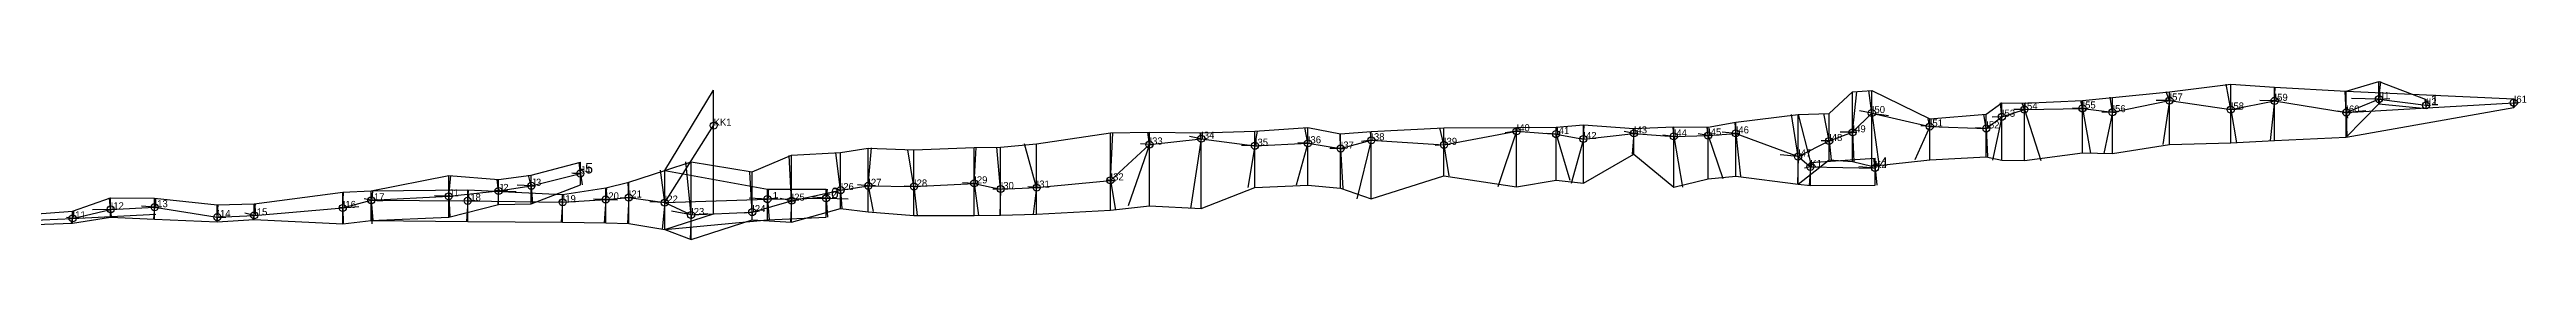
# Model space of a CAD drawing. Extents: x 0 to 280, y -15 to 24.
# Drawn here: x 139.7 to 279.5, y -8.5 to 0.5 of the extents above; entities that cross this region are included whole.
import ezdxf

# ---------------------------------------------------------------- set-up
doc = ezdxf.new("R2010")
doc.units = 0
for name, color, linetype in [('CHEMINEMENTS', 1, 'CONTINUOUS'), ('CONTOURS_HAUTEURS', 3, 'CONTINUOUS'), ('HAUTEURS', 4, 'CONTINUOUS'), ('POINTS', 6, 'CONTINUOUS'), ('PROFONDEURS', 2, 'CONTINUOUS'), ('RADIALES', 9, 'CONTINUOUS'), ('STATIONS', 7, 'CONTINUOUS')]:
    doc.layers.add(name, color=color, linetype=linetype)

msp = doc.modelspace()

# ---------------------------------------------------------------- linework, layer by layer
at = {"layer": 'CHEMINEMENTS'}
for p, q in [((241.48, -2.41), (242.57, -1.32)), ((242.57, -1.32), (245.84, -2.08)), ((249.91, -1.53), (251.18, -1.12)), ((251.18, -1.12), (254.46, -1.06)), ((254.46, -1.06), (256.15, -1.27)), ((256.15, -1.27), (259.37, -0.61)), ((259.37, -0.61), (262.83, -1.12)), ((262.83, -1.12), (265.3, -0.63)), ((265.3, -0.63), (269.35, -1.29)), ((269.35, -1.29), (271.19, -0.53)), ((269.35, -1.29), (278.8, -0.74)), ((271.19, -0.53), (273.85, -0.88)), ((174.44, -6.39), (177.2, -2.03)), ((201.8, -3.1), (204.72, -2.77)), ((204.72, -2.77), (207.75, -3.17)), ((218.42, -3.12), (222.52, -2.35)), ((222.52, -2.35), (224.75, -2.51)), ((224.75, -2.51), (226.29, -2.79)), ((226.29, -2.79), (229.14, -2.47)), ((229.14, -2.47), (231.39, -2.64)), ((231.39, -2.64), (233.33, -2.59)), ((233.33, -2.59), (234.89, -2.47)), ((234.89, -2.47), (238.41, -3.78)), ((240.16, -2.9), (241.48, -2.41)), ((245.84, -2.08), (249.03, -2.19)), ((249.03, -2.19), (249.91, -1.53)), ((199.6, -5.13), (201.8, -3.1)), ((207.75, -3.17), (210.74, -3.03)), ((210.74, -3.03), (212.59, -3.33)), ((212.59, -3.33), (214.32, -2.86)), ((214.32, -2.86), (218.42, -3.12)), ((238.41, -3.78), (240.16, -2.9)), ((238.41, -3.78), (239.1, -4.37)), ((165.06, -5.73), (166.91, -5.44)), ((166.91, -5.44), (169.68, -4.74)), ((184.37, -5.68), (185.93, -5.44)), ((185.93, -5.44), (188.51, -5.48)), ((188.51, -5.48), (191.91, -5.3)), ((191.91, -5.3), (193.4, -5.62)), ((193.4, -5.62), (195.43, -5.54)), ((195.43, -5.54), (199.6, -5.13)), ((239.1, -4.37), (242.75, -4.43)), ((141.02, -7.28), (143.17, -6.77)), ((143.17, -6.77), (145.65, -6.65)), ((145.65, -6.65), (149.19, -7.21)), ((151.27, -7.11), (156.27, -6.69)), ((156.27, -6.69), (157.88, -6.26)), ((157.88, -6.26), (162.25, -6.03)), ((157.88, -6.26), (163.32, -6.29)), ((162.25, -6.03), (165.06, -5.73)), ((163.32, -6.29), (168.68, -6.37)), ((168.68, -6.37), (171.11, -6.21)), ((171.11, -6.21), (172.41, -6.1)), ((172.41, -6.1), (174.44, -6.39)), ((174.44, -6.39), (180.24, -6.19)), ((174.44, -6.39), (175.93, -7.09)), ((175.93, -7.09), (179.38, -6.93)), ((179.38, -6.93), (181.6, -6.28)), ((180.24, -6.19), (183.55, -6.14)), ((181.6, -6.28), (184.37, -5.68)), ((136.31, -7.5), (141.02, -7.28)), ((149.19, -7.21), (151.27, -7.11))]:
    msp.add_line(p, q, dxfattribs=at)
at = {"layer": 'CONTOURS_HAUTEURS'}
for p, q in [((259.37, -0.11), (262.83, 0.32)), ((262.83, 0.32), (265.3, 0.14)), ((265.3, 0.14), (269.35, -0.08)), ((269.35, -0.08), (271.19, 0.47)), ((271.19, 0.47), (273.85, -0.56)), ((174.44, -4.57), (177.2, -0.03)), ((177.2, -7.03), (177.2, -0.03)), ((238.41, -1.4), (240.16, -1.35)), ((240.16, -1.35), (241.48, -0.11)), ((241.48, -0.11), (242.57, -0.04)), ((242.57, -0.04), (245.84, -1.64)), ((245.84, -1.64), (249.03, -1.38)), ((249.03, -1.38), (249.91, -0.74)), ((249.91, -0.74), (251.18, -0.76)), ((251.18, -0.76), (254.46, -0.61)), ((254.46, -0.61), (256.15, -0.43)), ((256.15, -0.43), (259.37, -0.11)), ((269.35, -0.08), (278.8, -0.52)), ((269.35, -2.68), (271.19, -0.8)), ((269.35, -2.68), (278.8, -1.01)), ((271.19, -0.8), (273.85, -1.07)), ((273.85, -1.07), (273.85, -0.56)), ((278.8, -1.01), (278.8, -0.52)), ((195.43, -3.06), (199.6, -2.44)), ((199.6, -2.44), (201.8, -2.41)), ((201.8, -2.41), (204.72, -2.43)), ((204.72, -2.43), (207.75, -2.34)), ((207.75, -2.34), (210.74, -2.13)), ((210.74, -2.13), (212.59, -2.5)), ((212.59, -2.5), (214.32, -2.37)), ((214.32, -2.37), (218.42, -2.15)), ((218.42, -2.15), (222.52, -2.13)), ((222.52, -2.13), (224.75, -2.12)), ((224.75, -2.12), (226.29, -1.99)), ((226.29, -1.99), (229.14, -2.19)), ((229.14, -2.19), (231.39, -2.1)), ((231.39, -2.1), (233.33, -2.11)), ((233.33, -2.11), (234.89, -1.83)), ((234.89, -1.83), (238.41, -1.4)), ((238.41, -1.4), (239.1, -4.11)), ((265.3, -2.88), (269.35, -2.68)), ((166.91, -4.83), (169.68, -4.1)), ((169.68, -5.38), (169.68, -4.1)), ((174.44, -4.57), (175.93, -4.08)), ((175.93, -4.08), (179.38, -4.65)), ((179.38, -4.65), (181.6, -3.71)), ((181.6, -3.71), (184.37, -3.55)), ((184.37, -3.55), (185.93, -3.3)), ((185.93, -3.3), (188.51, -3.41)), ((188.51, -3.41), (191.91, -3.27)), ((191.91, -3.27), (193.4, -3.25)), ((193.4, -3.25), (195.43, -3.06)), ((226.29, -5.29), (229.14, -3.65)), ((229.14, -3.65), (231.39, -5.52)), ((238.41, -5.34), (240.16, -3.96)), ((239.1, -4.11), (242.75, -3.88)), ((240.16, -3.96), (241.48, -4.06)), ((241.48, -4.06), (242.57, -4.33)), ((242.57, -4.33), (245.84, -3.97)), ((242.75, -5.4), (242.75, -3.88)), ((245.84, -3.97), (249.03, -3.79)), ((249.03, -3.79), (249.91, -3.99)), ((249.91, -3.99), (251.18, -4)), ((251.18, -4), (254.46, -3.58)), ((254.46, -3.58), (256.15, -3.6)), ((256.15, -3.6), (259.37, -3.1)), ((259.37, -3.1), (262.83, -3)), ((262.83, -3), (265.3, -2.88)), ((157.88, -5.72), (162.25, -4.86)), ((162.25, -4.86), (165.06, -5.09)), ((165.06, -5.09), (166.91, -4.83)), ((166.91, -6.45), (169.68, -5.38)), ((168.68, -5.93), (171.11, -5.55)), ((171.11, -5.55), (172.41, -5.24)), ((172.41, -5.24), (174.44, -4.57)), ((174.44, -4.57), (180.24, -5.63)), ((204.72, -6.73), (207.75, -5.53)), ((207.75, -5.53), (210.74, -5.4)), ((210.74, -5.4), (212.59, -5.58)), ((212.59, -5.58), (214.32, -6.18)), ((214.32, -6.18), (218.42, -4.87)), ((218.42, -4.87), (222.52, -5.5)), ((222.52, -5.5), (224.75, -5.12)), ((224.75, -5.12), (226.29, -5.29)), ((231.39, -5.52), (233.33, -5.04)), ((233.33, -5.04), (234.89, -4.9)), ((234.89, -4.9), (238.41, -5.34)), ((238.41, -5.34), (239.1, -5.42)), ((239.1, -5.42), (242.75, -5.4)), ((136.31, -7.23), (141.02, -6.88)), ((141.02, -6.88), (143.17, -6.11)), ((143.17, -6.11), (145.65, -6.14)), ((145.65, -6.14), (149.19, -6.51)), ((149.19, -6.51), (151.27, -6.46)), ((151.27, -6.46), (156.27, -5.8)), ((156.27, -5.8), (157.88, -5.72)), ((157.88, -5.72), (163.32, -5.66)), ((162.25, -7.22), (165.06, -6.5)), ((163.32, -5.66), (168.68, -5.93)), ((165.06, -6.5), (166.91, -6.45)), ((180.24, -5.63), (183.55, -5.63)), ((181.6, -7.5), (184.37, -6.72)), ((183.55, -7.21), (183.55, -5.63)), ((184.37, -6.72), (185.93, -6.91)), ((185.93, -6.91), (188.51, -7.12)), ((195.43, -7.05), (199.6, -6.82)), ((199.6, -6.82), (201.8, -6.58)), ((201.8, -6.58), (204.72, -6.73)), ((136.31, -7.73), (141.02, -7.55)), ((141.02, -7.55), (143.17, -7.22)), ((143.17, -7.22), (145.65, -7.32)), ((145.65, -7.32), (149.19, -7.47)), ((149.19, -7.47), (151.27, -7.34)), ((151.27, -7.34), (156.27, -7.6)), ((156.27, -7.6), (157.88, -7.41)), ((157.88, -7.41), (162.25, -7.22)), ((157.88, -7.41), (163.32, -7.45)), ((163.32, -7.45), (168.68, -7.49)), ((168.68, -7.49), (171.11, -7.53)), ((171.11, -7.53), (172.41, -7.57)), ((172.41, -7.57), (174.44, -7.92)), ((174.44, -7.92), (177.2, -7.03)), ((174.44, -7.92), (180.24, -7.37)), ((174.44, -7.92), (175.93, -8.48)), ((175.93, -8.48), (179.38, -7.36)), ((179.38, -7.36), (181.6, -7.5)), ((180.24, -7.37), (183.55, -7.21)), ((188.51, -7.12), (191.91, -7.12)), ((191.91, -7.12), (193.4, -7.1)), ((193.4, -7.1), (195.43, -7.05))]:
    msp.add_line(p, q, dxfattribs=at)
at = {"layer": 'HAUTEURS'}
for p, q in [((262.83, -3), (262.83, 0.32)), ((265.3, -2.88), (265.3, 0.14)), ((271.19, -0.8), (271.19, 0.47)), ((177.2, -7.03), (177.2, -0.03)), ((240.16, -3.96), (240.16, -1.35)), ((241.48, -4.06), (241.48, -0.11)), ((242.57, -4.33), (242.57, -0.04)), ((249.03, -3.79), (249.03, -1.38)), ((249.91, -3.99), (249.91, -0.74)), ((251.18, -4), (251.18, -0.76)), ((254.46, -3.58), (254.46, -0.61)), ((256.15, -3.6), (256.15, -0.43)), ((259.37, -3.1), (259.37, -0.11)), ((269.35, -2.68), (269.35, -0.08)), ((273.85, -1.07), (273.85, -0.56)), ((278.8, -1.01), (278.8, -0.52)), ((199.6, -6.82), (199.6, -2.44)), ((201.8, -6.58), (201.8, -2.41)), ((204.72, -6.73), (204.72, -2.43)), ((207.75, -5.53), (207.75, -2.34)), ((210.74, -5.4), (210.74, -2.13)), ((212.59, -5.58), (212.59, -2.5)), ((214.32, -6.18), (214.32, -2.37)), ((218.42, -4.87), (218.42, -2.15)), ((222.52, -5.5), (222.52, -2.13)), ((224.75, -5.12), (224.75, -2.12)), ((226.29, -5.29), (226.29, -1.99)), ((229.14, -3.65), (229.14, -2.19)), ((231.39, -5.52), (231.39, -2.1)), ((233.33, -5.04), (233.33, -2.11)), ((234.89, -4.9), (234.89, -1.83)), ((238.41, -5.34), (238.41, -1.4)), ((245.84, -3.97), (245.84, -1.64)), ((169.68, -5.38), (169.68, -4.1)), ((175.93, -8.48), (175.93, -4.08)), ((181.6, -7.5), (181.6, -3.71)), ((184.37, -6.72), (184.37, -3.55)), ((185.93, -6.91), (185.93, -3.3)), ((188.51, -7.12), (188.51, -3.41)), ((191.91, -7.12), (191.91, -3.27)), ((193.4, -7.1), (193.4, -3.25)), ((195.43, -7.05), (195.43, -3.06)), ((239.1, -5.42), (239.1, -4.11)), ((242.75, -5.4), (242.75, -3.88)), ((162.25, -7.22), (162.25, -4.86)), ((165.06, -6.5), (165.06, -5.09)), ((166.91, -6.45), (166.91, -4.83)), ((171.11, -7.53), (171.11, -5.55)), ((172.41, -7.57), (172.41, -5.24)), ((174.44, -7.92), (174.44, -4.57)), ((179.38, -7.36), (179.38, -4.65)), ((141.02, -7.55), (141.02, -6.88)), ((143.17, -7.22), (143.17, -6.11)), ((145.65, -7.32), (145.65, -6.14)), ((149.19, -7.47), (149.19, -6.51)), ((151.27, -7.34), (151.27, -6.46)), ((156.27, -7.6), (156.27, -5.8)), ((157.88, -7.41), (157.88, -5.72)), ((163.32, -7.45), (163.32, -5.66)), ((168.68, -7.49), (168.68, -5.93)), ((180.24, -7.37), (180.24, -5.63)), ((183.55, -7.21), (183.55, -5.63))]:
    msp.add_line(p, q, dxfattribs=at)
at = {"layer": 'POINTS'}
for centre in [(242.57, -1.32), (249.91, -1.53), (251.18, -1.12), (254.46, -1.06), (256.15, -1.27), (259.37, -0.61), (262.83, -1.12), (265.3, -0.63), (269.35, -1.29), (271.19, -0.53), (273.85, -0.88), (278.8, -0.74), (177.2, -2.03), (204.72, -2.77), (214.32, -2.86), (222.52, -2.35), (224.75, -2.51), (226.29, -2.79), (229.14, -2.47), (231.39, -2.64), (233.33, -2.59), (234.89, -2.47), (240.16, -2.9), (241.48, -2.41), (245.84, -2.08), (249.03, -2.19), (201.8, -3.1), (207.75, -3.17), (210.74, -3.03), (212.59, -3.33), (218.42, -3.12), (238.41, -3.78), (239.1, -4.37), (165.06, -5.73), (166.91, -5.44), (169.68, -4.74), (184.37, -5.68), (185.93, -5.44), (188.51, -5.48), (191.91, -5.3), (193.4, -5.62), (195.43, -5.54), (199.6, -5.13), (242.75, -4.43), (143.17, -6.77), (145.65, -6.65), (151.27, -7.11), (156.27, -6.69), (157.88, -6.26), (162.25, -6.03), (163.32, -6.29), (168.68, -6.37), (171.11, -6.21), (172.41, -6.1), (174.44, -6.39), (175.93, -7.09), (179.38, -6.93), (180.24, -6.19), (181.6, -6.28), (183.55, -6.14), (141.02, -7.28), (149.19, -7.21)]:
    msp.add_circle(centre, 0.2, dxfattribs=at)
at = {"layer": 'RADIALES'}
for p, q in [((262.83, -1.12), (262.57, 0.31)), ((265.3, -0.63), (265.33, 0.14)), ((271.19, -0.53), (271.3, 0.47)), ((240.16, -2.9), (239.87, -1.34)), ((241.48, -2.41), (241.72, -0.12)), ((242.57, -1.32), (241.88, -1.2)), ((242.57, -1.32), (242.4, -0.05)), ((242.57, -1.32), (243.51, -1.46)), ((242.57, -1.32), (242.99, -4.34)), ((249.03, -2.19), (248.9, -1.38)), ((249.91, -1.53), (249.84, -0.74)), ((249.91, -1.53), (250.55, -1.34)), ((251.18, -1.12), (250.58, -1.12)), ((251.18, -1.12), (251.06, -0.76)), ((251.18, -1.12), (251.41, -1.09)), ((251.18, -1.12), (252.1, -4.01)), ((254.46, -1.06), (253.9, -1.05)), ((254.46, -1.06), (254.36, -0.61)), ((254.46, -1.06), (254.67, -1.04)), ((254.46, -1.06), (254.92, -3.59)), ((256.15, -1.27), (255.56, -1.27)), ((256.15, -1.27), (255.66, -3.6)), ((256.15, -1.27), (256.03, -0.42)), ((256.15, -1.27), (256.36, -1.26)), ((259.37, -0.61), (258.61, -0.61)), ((259.37, -0.61), (258.99, -3.1)), ((259.37, -0.61), (259.18, -0.11)), ((259.37, -0.61), (259.6, -0.62)), ((262.83, -1.12), (262.61, -1.09)), ((262.83, -1.12), (263.43, -1.08)), ((262.83, -1.12), (263.15, -3)), ((265.3, -0.63), (264.46, -0.61)), ((265.3, -0.63), (265.06, -2.88)), ((265.3, -0.63), (265.6, -0.49)), ((269.35, -1.29), (268.83, -1.21)), ((269.35, -1.29), (269.12, -1.33)), ((269.35, -1.29), (269.29, -0.08)), ((269.35, -1.29), (269.39, -0.99)), ((269.35, -1.29), (270.46, -1.17)), ((269.35, -1.29), (269.63, -1.29)), ((269.35, -1.29), (269.42, -1.6)), ((269.35, -1.29), (269.38, -2.68)), ((271.19, -0.53), (269.64, -0.5)), ((271.19, -0.53), (271.81, -0.49)), ((271.19, -0.53), (271.23, -0.81)), ((273.85, -0.88), (273.8, -0.57)), ((273.85, -0.88), (273.83, -1.07)), ((273.85, -0.88), (274.06, -0.88)), ((273.85, -0.88), (274.1, -0.9)), ((278.8, -0.74), (278.83, -0.52)), ((278.8, -0.74), (279, -0.73)), ((278.8, -0.74), (279.04, -0.75)), ((278.8, -0.74), (278.83, -1.01)), ((199.6, -5.13), (199.74, -2.44)), ((201.8, -3.1), (201.71, -2.41)), ((204.72, -2.77), (204.05, -2.65)), ((204.72, -2.77), (204.11, -6.73)), ((204.72, -2.77), (204.67, -2.43)), ((204.72, -2.77), (205.01, -2.79)), ((207.75, -3.17), (207.89, -2.34)), ((210.74, -3.03), (210.56, -2.13)), ((212.59, -3.33), (212.56, -2.5)), ((214.32, -2.86), (214.28, -2.37)), ((218.42, -3.12), (218.19, -2.15)), ((222.52, -2.35), (221.47, -5.5)), ((222.52, -2.35), (221.88, -2.43)), ((222.52, -2.35), (222.45, -2.13)), ((222.52, -2.35), (222.77, -2.32)), ((224.75, -2.51), (224.22, -2.48)), ((224.75, -2.51), (224.78, -2.12)), ((224.75, -2.51), (224.94, -2.47)), ((224.75, -2.51), (225.52, -5.11)), ((226.29, -2.79), (225.6, -5.3)), ((226.29, -2.79), (226.07, -2.76)), ((226.29, -2.79), (226.33, -1.99)), ((226.29, -2.79), (227.02, -2.72)), ((229.14, -2.47), (228.59, -2.36)), ((229.14, -2.47), (229.04, -3.65)), ((229.14, -2.47), (229.12, -2.19)), ((229.14, -2.47), (229.36, -2.44)), ((231.39, -2.64), (230.77, -2.58)), ((231.39, -2.64), (231.35, -2.11)), ((231.39, -2.64), (231.65, -2.65)), ((231.39, -2.64), (231.89, -5.52)), ((233.33, -2.59), (232.77, -2.5)), ((233.33, -2.59), (233.27, -2.11)), ((233.33, -2.59), (233.51, -2.54)), ((233.33, -2.59), (234.17, -5.03)), ((234.89, -2.47), (234.12, -2.41)), ((234.89, -2.47), (234.85, -1.83)), ((234.89, -2.47), (235.12, -2.46)), ((234.89, -2.47), (235.15, -4.9)), ((238.41, -3.78), (238.04, -1.4)), ((241.48, -2.41), (240.78, -2.41)), ((241.48, -2.41), (241.7, -2.41)), ((241.48, -2.41), (241.56, -4.06)), ((245.84, -2.08), (245, -3.97)), ((245.84, -2.08), (245.33, -2.05)), ((245.84, -2.08), (245.75, -1.64)), ((245.84, -2.08), (246.11, -2.06)), ((249.03, -2.19), (248.43, -2.15)), ((249.03, -2.19), (249.26, -2.13)), ((249.03, -2.19), (249.1, -3.78)), ((249.91, -1.53), (249.37, -1.56)), ((249.91, -1.53), (249.39, -3.99)), ((169.68, -4.74), (169.62, -4.11)), ((175.93, -7.09), (175.64, -4.08)), ((181.6, -6.28), (181.47, -3.72)), ((184.37, -5.68), (184.09, -3.55)), ((185.93, -5.44), (186.12, -3.29)), ((188.51, -5.48), (188.16, -3.41)), ((191.91, -5.3), (192.02, -3.26)), ((193.4, -5.62), (193.18, -3.25)), ((195.43, -5.54), (194.75, -3.06)), ((201.8, -3.1), (200.6, -6.58)), ((201.8, -3.1), (201.29, -3.07)), ((201.8, -3.1), (202.03, -3.09)), ((207.75, -3.17), (207, -3.16)), ((207.75, -3.17), (207.35, -5.54)), ((207.75, -3.17), (207.99, -3.18)), ((210.74, -3.03), (210.08, -5.4)), ((210.74, -3.03), (210.17, -3.01)), ((210.74, -3.03), (210.94, -3.04)), ((212.59, -3.33), (211.98, -3.33)), ((212.59, -3.33), (212.83, -3.33)), ((212.59, -3.33), (212.71, -5.59)), ((214.32, -2.86), (213.51, -6.17)), ((214.32, -2.86), (213.77, -2.92)), ((214.32, -2.86), (214.55, -2.83)), ((218.42, -3.12), (217.93, -3.16)), ((218.42, -3.12), (218.66, -3.08)), ((218.42, -3.12), (218.7, -4.87)), ((238.41, -3.78), (237.39, -3.68)), ((238.41, -3.78), (238.38, -5.34)), ((238.41, -3.78), (238.7, -3.71)), ((239.1, -4.37), (239.07, -4.11)), ((240.16, -2.9), (239.72, -2.9)), ((240.16, -2.9), (240.36, -2.87)), ((240.16, -2.9), (240.27, -3.96)), ((242.75, -4.43), (242.69, -3.87)), ((162.25, -6.03), (162.36, -4.85)), ((165.06, -5.73), (164.99, -5.09)), ((166.91, -5.44), (166.11, -5.4)), ((166.91, -5.44), (166.75, -4.83)), ((166.91, -5.44), (167.15, -5.43)), ((166.91, -5.44), (166.98, -6.44)), ((169.68, -4.74), (169.2, -4.73)), ((169.68, -4.74), (169.3, -4.75)), ((169.68, -4.74), (169.79, -5.39)), ((171.11, -6.21), (171.17, -5.55)), ((172.41, -6.1), (172.37, -5.23)), ((174.44, -6.39), (174.21, -4.56)), ((179.38, -6.93), (179.24, -4.66)), ((184.37, -5.68), (183.95, -5.59)), ((185.93, -5.44), (185.33, -5.39)), ((185.93, -5.44), (186.15, -5.44)), ((185.93, -5.44), (186.2, -6.9)), ((188.51, -5.48), (187.95, -5.45)), ((188.51, -5.48), (188.74, -5.48)), ((188.51, -5.48), (188.69, -7.12)), ((191.91, -5.3), (191.25, -5.27)), ((191.91, -5.3), (192.13, -5.25)), ((191.91, -5.3), (192.15, -7.12)), ((193.4, -5.62), (193.63, -5.58)), ((195.43, -5.54), (194.93, -5.49)), ((195.43, -5.54), (195.23, -7.05)), ((195.43, -5.54), (195.66, -5.55)), ((199.6, -5.13), (199.39, -5.1)), ((199.6, -5.13), (199.89, -5.13)), ((199.6, -5.13), (199.89, -6.82)), ((239.1, -4.37), (238.77, -4.43)), ((239.1, -4.37), (239.04, -5.42)), ((239.1, -4.37), (239.41, -4.34)), ((242.75, -4.43), (241.83, -4.36)), ((242.75, -4.43), (242.5, -4.41)), ((242.75, -4.43), (242.85, -5.4)), ((141.02, -7.28), (141.08, -6.88)), ((143.17, -6.77), (142.15, -6.8)), ((143.17, -6.77), (143.1, -6.11)), ((143.17, -6.77), (143.39, -6.75)), ((143.17, -6.77), (143.2, -7.22)), ((145.65, -6.65), (144.91, -6.59)), ((145.65, -6.65), (145.59, -7.32)), ((145.65, -6.65), (145.73, -6.14)), ((145.65, -6.65), (145.88, -6.63)), ((149.19, -7.21), (149.23, -6.51)), ((151.27, -7.11), (150.74, -6.98)), ((151.27, -7.11), (151.34, -6.46)), ((156.27, -6.69), (156.05, -6.68)), ((156.27, -6.69), (156.32, -5.8)), ((156.27, -6.69), (157.18, -6.6)), ((156.27, -6.69), (156.3, -7.6)), ((157.88, -6.26), (157.48, -6.17)), ((157.88, -6.26), (157.98, -5.71)), ((157.88, -6.26), (157.89, -5.87)), ((157.88, -6.26), (158.11, -6.21)), ((157.88, -6.26), (158.24, -6.22)), ((157.88, -6.26), (157.97, -7.41)), ((157.88, -6.26), (158.51, -6.29)), ((157.88, -6.26), (157.91, -7.59)), ((162.25, -6.03), (161.44, -6.01)), ((162.25, -6.03), (162.5, -6.03)), ((162.25, -6.03), (162.32, -7.21)), ((163.32, -6.29), (163.04, -6.31)), ((163.32, -6.29), (163.26, -7.45)), ((163.32, -6.29), (163.37, -5.67)), ((163.32, -6.29), (163.82, -6.29)), ((165.06, -5.73), (164.83, -5.73)), ((165.06, -5.73), (165.02, -6.5)), ((165.06, -5.73), (166.05, -5.76)), ((168.68, -6.37), (168.42, -6.36)), ((168.68, -6.37), (168.6, -7.49)), ((168.68, -6.37), (168.71, -5.93)), ((168.68, -6.37), (169.4, -6.33)), ((171.11, -6.21), (170.42, -6.19)), ((171.11, -6.21), (171.03, -7.54)), ((171.11, -6.21), (171.78, -6.23)), ((172.41, -6.1), (171.92, -6.14)), ((172.41, -6.1), (172.34, -7.57)), ((172.41, -6.1), (172.65, -6.09)), ((174.44, -6.39), (173.61, -6.34)), ((174.44, -6.39), (174.29, -7.92)), ((174.44, -6.39), (174.67, -6.37)), ((175.93, -7.09), (174.82, -6.88)), ((179.38, -6.93), (178.96, -6.99)), ((180.24, -6.19), (179.2, -6.14)), ((179.38, -6.93), (179.36, -7.36)), ((179.38, -6.93), (179.63, -6.87)), ((180.24, -6.19), (180.31, -5.63)), ((180.24, -6.19), (180.83, -6.1)), ((180.24, -6.19), (180.33, -7.36)), ((181.6, -6.28), (180.95, -6.15)), ((181.6, -6.28), (181.54, -7.5)), ((181.6, -6.28), (181.83, -6.29)), ((183.55, -6.14), (182.79, -6.09)), ((183.55, -6.14), (183.62, -5.63)), ((183.55, -6.14), (184.8, -6.18)), ((183.55, -6.14), (183.62, -7.22)), ((184.37, -5.68), (184.6, -5.66)), ((184.37, -5.68), (184.43, -6.72)), ((193.4, -5.62), (192.96, -5.62)), ((193.4, -5.62), (193.35, -7.11)), ((141.02, -7.28), (140.68, -7.24)), ((141.02, -7.28), (140.95, -7.55)), ((141.02, -7.28), (145.72, -7.04)), ((141.02, -7.28), (141.33, -7.23)), ((149.19, -7.21), (149.16, -7.48)), ((149.19, -7.21), (149.49, -7.16)), ((149.19, -7.21), (149.67, -7.21)), ((151.27, -7.11), (151.2, -7.34)), ((151.27, -7.11), (151.48, -7.09)), ((175.93, -7.09), (175.87, -8.47)), ((175.93, -7.09), (176.87, -7))]:
    msp.add_line(p, q, dxfattribs=at)

# ---------------------------------------------------------------- texts
at = {"layer": 'PROFONDEURS'}
for s, p in [('-1', (273.85, -0.88)), ('-5', (169.68, -4.74)), ('-4', (242.75, -4.43)), ('-6', (183.55, -6.14))]:
    msp.add_text(s, height=0.6, dxfattribs=at).set_placement(p)
at = {"layer": 'STATIONS'}
for s, p in [('I50', (242.57, -1.32)), ('I53', (249.91, -1.53)), ('I54', (251.18, -1.12)), ('I55', (254.46, -1.06)), ('I56', (256.15, -1.27)), ('I57', (259.37, -0.61)), ('I58', (262.83, -1.12)), ('I59', (265.3, -0.63)), ('I60', (269.35, -1.29)), ('II1', (271.19, -0.53)), ('II2', (273.85, -0.88)), ('I61', (278.8, -0.74)), ('KK1', (177.2, -2.03)), ('I33', (201.8, -3.1)), ('I34', (204.72, -2.77)), ('I35', (207.75, -3.17)), ('I36', (210.74, -3.03)), ('I38', (214.32, -2.86)), ('I39', (218.42, -3.12)), ('I40', (222.52, -2.35)), ('I41', (224.75, -2.51)), ('I42', (226.29, -2.79)), ('I43', (229.14, -2.47)), ('I44', (231.39, -2.64)), ('I45', (233.33, -2.59)), ('I46', (234.89, -2.47)), ('I48', (240.16, -2.9)), ('I49', (241.48, -2.41)), ('I51', (245.84, -2.08)), ('I52', (249.03, -2.19)), ('I37', (212.59, -3.33)), ('I47', (238.41, -3.78)), ('K1', (239.1, -4.37)), ('K2', (242.75, -4.43)), ('J2', (165.06, -5.73)), ('J3', (166.91, -5.44)), ('J4', (169.68, -4.74)), ('I26', (184.37, -5.68)), ('I27', (185.93, -5.44)), ('I28', (188.51, -5.48)), ('I29', (191.91, -5.3)), ('I30', (193.4, -5.62)), ('I31', (195.43, -5.54)), ('I32', (199.6, -5.13)), ('I11', (141.02, -7.28)), ('I12', (143.17, -6.77)), ('I13', (145.65, -6.65)), ('I14', (149.19, -7.21)), ('I15', (151.27, -7.11)), ('I16', (156.27, -6.69)), ('I17', (157.88, -6.26)), ('J1', (162.25, -6.03)), ('I18', (163.32, -6.29)), ('I19', (168.68, -6.37)), ('I20', (171.11, -6.21)), ('I21', (172.41, -6.1)), ('I22', (174.44, -6.39)), ('I23', (175.93, -7.09)), ('I24', (179.38, -6.93)), ('L1', (180.24, -6.19)), ('I25', (181.6, -6.28)), ('L2', (183.55, -6.14))]:
    msp.add_text(s, height=0.4, dxfattribs=at).set_placement(p)

doc.saveas('drawing.dxf')
